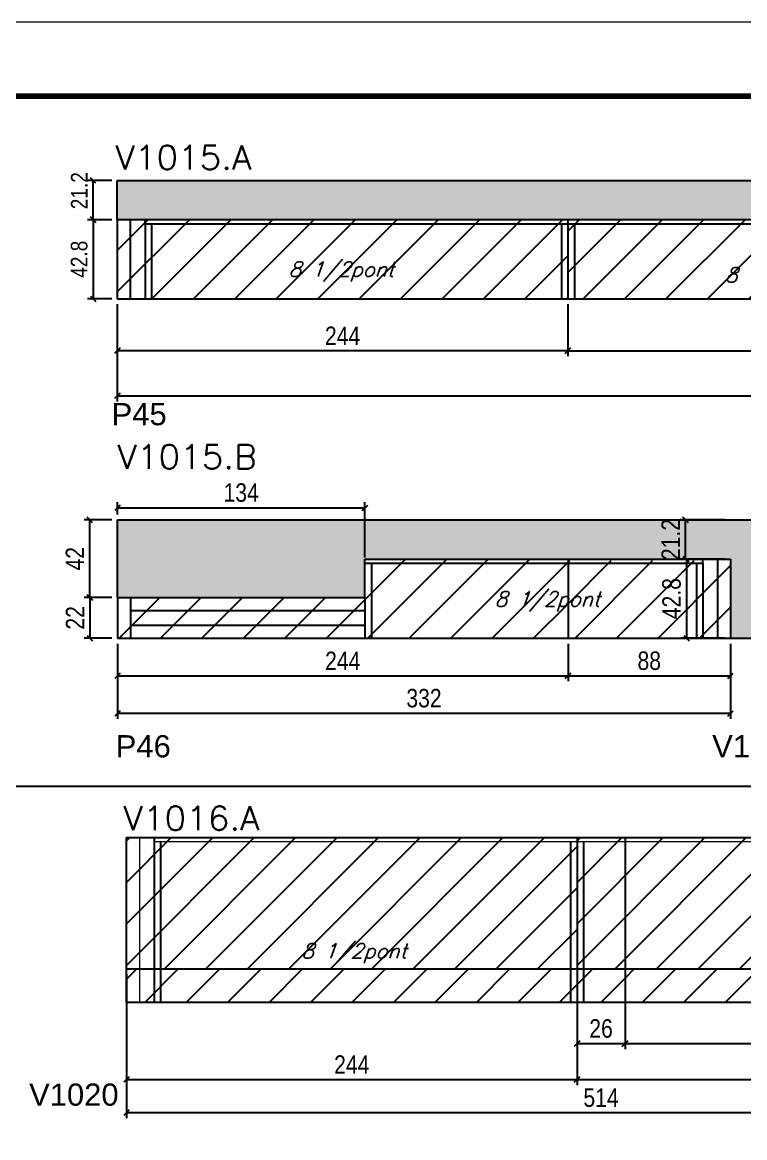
# Model space of a CAD drawing. Extents: x -20960 to -5926, y -2106 to 21915.
# Drawn here: x -6915 to -6524, y 16717 to 17321 of the extents above; entities that cross this region are included whole.
import ezdxf

# ---------------------------------------------------------------- set-up
doc = ezdxf.new("R2010")
doc.units = 0
doc.linetypes.add('DASHED', pattern=[0.75, 0.5, -0.25])
for name, color, linetype in [('5', 5, 'Continuous'), ('COTA', 241, 'Continuous'), ('Painéis', 200, 'Continuous'), ('Reaproveitamento', 251, 'Continuous'), ('SARR_2.2x7', 40, 'Continuous'), ('SARR_3.5x7', 81, 'Continuous'), ('texto', 7, 'Continuous')]:
    doc.layers.add(name, color=color, linetype=linetype)
for name, color, linetype, lineweight in [('Folhas', 255, 'Continuous', 9), ('Sarr 2.2x7', 40, 'Continuous', 9), ('SARRAFO DE PRESSAO', 251, 'DASHED', 9), ('Texto Seção', 7, 'Continuous', 15)]:
    doc.layers.add(name, color=color, linetype=linetype, lineweight=lineweight)
doc.styles.add('COTA TECNICA', font='techl___.ttf', dxfattribs={"height": 10})
doc.styles.add('COTA TECNICA-50', font='techl___.ttf', dxfattribs={"height": 9})
doc.styles.add('REGUA-120', font='ROMANS.shx', dxfattribs={"height": 15})
doc.styles.add('Romans', font='romans.shx')
doc.styles.get("Standard").update_dxf_attribs({"font": 'arial.ttf'})
doc.dimstyles.new('COTA PAINEL-50', dxfattribs={"dimtxt": 9, "dimasz": 3, "dimexe": 3, "dimexo": 3, "dimgap": 3, "dimtad": 1, "dimdec": 1, "dimzin": 12, "dimdsep": 46, "dimtxsty": 'COTA TECNICA-50', "dimblk1": 'OBLIQUE', "dimblk2": 'OBLIQUE', "dimsah": 1, "dimcen": 0.9, "dimclrd": 4, "dimclre": 4, "dimclrt": 240, "dimadec": 1, "dimazin": 3, "dimtfac": 1, "dimtdec": 1, "dimtmove": 0, "dimatfit": 3, "dimfxl": 1, "dimtolj": 1, "dimtzin": 12, "dimarcsym": 0})
doc.dimstyles.new('PAINEL', dxfattribs={"dimtxt": 10, "dimasz": 3, "dimexe": 3, "dimexo": 3, "dimgap": 3, "dimtad": 1, "dimdec": 1, "dimzin": 12, "dimdsep": 46, "dimtxsty": 'COTA TECNICA', "dimblk1": 'OBLIQUE', "dimblk2": 'OBLIQUE', "dimsah": 1, "dimcen": 0.9, "dimclrd": 4, "dimclre": 4, "dimclrt": 240, "dimadec": 1, "dimazin": 3, "dimtfac": 1, "dimtdec": 1, "dimtmove": 0, "dimatfit": 3, "dimfxl": 1, "dimtolj": 1, "dimtzin": 12, "dimarcsym": 0})
pattern_1 = [(45, (-136023.737, -15478.209), (-11.2253202, 11.2253202), [])]
pattern_2 = [(45, (3170, 1148.575), (-11.22532, 11.22532), [])]

# ---------------------------------------------------------------- blocks, each defined once
blk = doc.blocks.new('9999999999')
at = {"layer": 'Folhas'}
blk.add_lwpolyline([(98138.98, 34190.21), (99623.98, 34190.21), (99623.98, 35240.21), (98138.98, 35240.21)], close=True, dxfattribs=at)
at = {"layer": 'Folhas', "color": 30, "const_width": 3}
blk.add_lwpolyline([(98213.98, 34230.21), (99583.98, 34230.21), (99583.98, 35200.21), (98213.98, 35200.21)], close=True, dxfattribs=at)
blk = doc.blocks.new('_Oblique')
at = {"color": 0, "linetype": 'ByBlock', "lineweight": -2}
blk.add_line((-0.5, -0.5), (0.5, 0.5), dxfattribs=at)
blk = doc.blocks.new('*D7020')
at = {"layer": 'COTA', "color": 4, "linetype": 'ByBlock', "lineweight": -2, "transparency": 16777216}
for p, q in [((-6863.78, 17168.47), (-6863.78, 17140.37)), ((-6619.78, 17168.47), (-6619.78, 17140.37)), ((-6619.78, 17143.37), (-6863.78, 17143.37))]:
    blk.add_line(p, q, dxfattribs=at)
at = {"layer": 'Defpoints', "color": 0, "linetype": 'ByBlock', "transparency": 16777216}
for p in [(-6863.78, 17171.47), (-6619.78, 17171.47), (-6863.78, 17143.37)]:
    blk.add_point(p, dxfattribs=at)
at = {"layer": 'COTA', "color": 4, "linetype": 'ByBlock', "lineweight": -2, "transparency": 16777216, "xscale": 3, "yscale": 3, "zscale": 3, "rotation": 180}
blk.add_blockref('_Oblique', (-6863.78, 17143.37), dxfattribs=at)
at = {"layer": 'COTA', "color": 4, "linetype": 'ByBlock', "lineweight": -2, "transparency": 16777216, "xscale": 3, "yscale": 3, "zscale": 3}
blk.add_blockref('_Oblique', (-6619.78, 17143.37), dxfattribs=at)
at = {"layer": 'COTA', "color": 240, "linetype": 'ByBlock', "transparency": 16777216, "insert": (-6741.78, 17151.44), "char_height": 10, "attachment_point": 5, "style": 'COTA TECNICA'}
blk.add_mtext('\\A1;244', dxfattribs=at)
blk = doc.blocks.new('*D7021')
at = {"layer": 'COTA', "color": 4, "linetype": 'ByBlock', "lineweight": -2, "transparency": 16777216}
for p, q in [((-6619.78, 17168.47), (-6619.78, 17140.37)), ((-6375.78, 17168.47), (-6375.78, 17140.37)), ((-6619.78, 17143.37), (-6375.78, 17143.37))]:
    blk.add_line(p, q, dxfattribs=at)
at = {"layer": 'Defpoints', "color": 0, "linetype": 'ByBlock', "transparency": 16777216}
for p in [(-6619.78, 17171.47), (-6375.78, 17171.47), (-6375.78, 17143.37)]:
    blk.add_point(p, dxfattribs=at)
at = {"layer": 'COTA', "color": 4, "linetype": 'ByBlock', "lineweight": -2, "transparency": 16777216, "xscale": 3, "yscale": 3, "zscale": 3, "rotation": 180}
blk.add_blockref('_Oblique', (-6619.78, 17143.37), dxfattribs=at)
at = {"layer": 'COTA', "color": 4, "linetype": 'ByBlock', "lineweight": -2, "transparency": 16777216, "xscale": 3, "yscale": 3, "zscale": 3}
blk.add_blockref('_Oblique', (-6375.78, 17143.37), dxfattribs=at)
at = {"layer": 'COTA', "color": 240, "linetype": 'ByBlock', "transparency": 16777216, "insert": (-6497.78, 17151.44), "char_height": 10, "attachment_point": 5, "style": 'COTA TECNICA'}
blk.add_mtext('\\A1;244', dxfattribs=at)
blk = doc.blocks.new('*D7023')
at = {"layer": 'COTA', "color": 4, "linetype": 'ByBlock', "lineweight": -2, "transparency": 16777216}
for p, q in [((-6863.78, 17168.47), (-6863.78, 17115.97)), ((-6094.78, 17168.47), (-6094.78, 17115.97)), ((-6863.78, 17118.97), (-6094.78, 17118.97))]:
    blk.add_line(p, q, dxfattribs=at)
at = {"layer": 'Defpoints', "color": 0, "linetype": 'ByBlock', "transparency": 16777216}
for p in [(-6863.78, 17171.47), (-6094.78, 17171.47), (-6094.78, 17118.97)]:
    blk.add_point(p, dxfattribs=at)
at = {"layer": 'COTA', "color": 4, "linetype": 'ByBlock', "lineweight": -2, "transparency": 16777216, "xscale": 3, "yscale": 3, "zscale": 3, "rotation": 180}
blk.add_blockref('_Oblique', (-6863.78, 17118.97), dxfattribs=at)
at = {"layer": 'COTA', "color": 4, "linetype": 'ByBlock', "lineweight": -2, "transparency": 16777216, "xscale": 3, "yscale": 3, "zscale": 3}
blk.add_blockref('_Oblique', (-6094.78, 17118.97), dxfattribs=at)
at = {"layer": 'COTA', "color": 240, "linetype": 'ByBlock', "transparency": 16777216, "insert": (-6479.28, 17127.1), "char_height": 10, "attachment_point": 5, "style": 'COTA TECNICA'}
blk.add_mtext('\\A1;769', dxfattribs=at)
blk = doc.blocks.new('*D7026')
at = {"layer": 'COTA', "color": 4, "linetype": 'ByBlock', "lineweight": -2, "transparency": 16777216}
for p, q in [((-6866.78, 17214.27), (-6879.84, 17214.27)), ((-6876.84, 17214.27), (-6876.84, 17171.47)), ((-6866.78, 17171.47), (-6879.84, 17171.47))]:
    blk.add_line(p, q, dxfattribs=at)
at = {"layer": 'Defpoints', "color": 0, "linetype": 'ByBlock', "transparency": 16777216}
for p in [(-6863.78, 17214.27), (-6876.84, 17171.47), (-6863.78, 17171.47)]:
    blk.add_point(p, dxfattribs=at)
at = {"layer": 'COTA', "color": 4, "linetype": 'ByBlock', "lineweight": -2, "transparency": 16777216, "xscale": 3, "yscale": 3, "zscale": 3}
for p, rotation in [((-6876.84, 17214.27), 90), ((-6876.84, 17171.47), 270)]:
    blk.add_blockref('_Oblique', p, dxfattribs=dict(at, rotation=rotation))
at = {"layer": 'COTA', "color": 240, "linetype": 'ByBlock', "transparency": 16777216, "insert": (-6884.42, 17192.87), "char_height": 9, "attachment_point": 5, "rotation": 90, "style": 'COTA TECNICA-50'}
blk.add_mtext('\\A1;42.8', dxfattribs=at)
blk = doc.blocks.new('*D7027')
at = {"layer": 'COTA', "color": 4, "linetype": 'ByBlock', "lineweight": -2, "transparency": 16777216}
for p, q in [((-6866.78, 17235.48), (-6879.84, 17235.48)), ((-6876.84, 17214.27), (-6876.84, 17235.48)), ((-6866.78, 17214.27), (-6879.84, 17214.27))]:
    blk.add_line(p, q, dxfattribs=at)
at = {"layer": 'Defpoints', "color": 0, "linetype": 'ByBlock', "transparency": 16777216}
for p in [(-6876.84, 17235.48), (-6863.78, 17235.48), (-6863.78, 17214.27)]:
    blk.add_point(p, dxfattribs=at)
at = {"layer": 'COTA', "color": 4, "linetype": 'ByBlock', "lineweight": -2, "transparency": 16777216, "xscale": 3, "yscale": 3, "zscale": 3}
for p, rotation in [((-6876.84, 17235.48), 90), ((-6876.84, 17214.27), 270)]:
    blk.add_blockref('_Oblique', p, dxfattribs=dict(at, rotation=rotation))
at = {"layer": 'COTA', "color": 240, "linetype": 'ByBlock', "transparency": 16777216, "insert": (-6884.39, 17229.96), "char_height": 9, "attachment_point": 5, "rotation": 90, "style": 'COTA TECNICA-50'}
blk.add_mtext('\\A1;21.2', dxfattribs=at)
blk = doc.blocks.new('*D7004')
at = {"layer": 'COTA', "color": 4, "linetype": 'ByBlock', "lineweight": -2, "transparency": 16777216}
for p, q in [((-6866.7, 17009.79), (-6881.65, 17009.79)), ((-6878.65, 17009.79), (-6878.65, 16987.79)), ((-6866.7, 16987.79), (-6881.65, 16987.79))]:
    blk.add_line(p, q, dxfattribs=at)
at = {"layer": 'Defpoints', "color": 0, "linetype": 'ByBlock', "transparency": 16777216}
for p in [(-6863.7, 17009.79), (-6878.65, 16987.79), (-6863.7, 16987.79)]:
    blk.add_point(p, dxfattribs=at)
at = {"layer": 'COTA', "color": 4, "linetype": 'ByBlock', "lineweight": -2, "transparency": 16777216, "xscale": 3, "yscale": 3, "zscale": 3}
for p, rotation in [((-6878.65, 17009.79), 90), ((-6878.65, 16987.79), 270)]:
    blk.add_blockref('_Oblique', p, dxfattribs=dict(at, rotation=rotation))
at = {"layer": 'COTA', "color": 240, "linetype": 'ByBlock', "transparency": 16777216, "insert": (-6886.65, 16998.79), "char_height": 10, "attachment_point": 5, "rotation": 90, "style": 'COTA TECNICA'}
blk.add_mtext('\\A1;22', dxfattribs=at)
blk = doc.blocks.new('*D7005')
at = {"layer": 'COTA', "color": 4, "linetype": 'ByBlock', "lineweight": -2, "transparency": 16777216}
for p, q in [((-6534.71, 17030.59), (-6558.52, 17030.59)), ((-6555.52, 17030.59), (-6555.52, 16987.79)), ((-6534.71, 16987.79), (-6558.52, 16987.79))]:
    blk.add_line(p, q, dxfattribs=at)
at = {"layer": 'Defpoints', "color": 0, "linetype": 'ByBlock', "transparency": 16777216}
for p in [(-6531.71, 17030.59), (-6555.52, 16987.79), (-6531.71, 16987.79)]:
    blk.add_point(p, dxfattribs=at)
at = {"layer": 'COTA', "color": 4, "linetype": 'ByBlock', "lineweight": -2, "transparency": 16777216, "xscale": 3, "yscale": 3, "zscale": 3}
for p, rotation in [((-6555.52, 17030.59), 90), ((-6555.52, 16987.79), 270)]:
    blk.add_blockref('_Oblique', p, dxfattribs=dict(at, rotation=rotation))
at = {"layer": 'COTA', "color": 240, "linetype": 'ByBlock', "transparency": 16777216, "insert": (-6563.61, 17009.19), "char_height": 10, "attachment_point": 5, "rotation": 90, "style": 'COTA TECNICA'}
blk.add_mtext('\\A1;42.8', dxfattribs=at)
blk = doc.blocks.new('*D7008')
at = {"layer": 'COTA', "color": 4, "linetype": 'ByBlock', "lineweight": -2, "transparency": 16777216}
for p, q in [((-6863.7, 16984.79), (-6863.7, 16944.07)), ((-6531.7, 16984.79), (-6531.7, 16944.07)), ((-6531.7, 16947.07), (-6863.7, 16947.07))]:
    blk.add_line(p, q, dxfattribs=at)
at = {"layer": 'Defpoints', "color": 0, "linetype": 'ByBlock', "transparency": 16777216}
for p in [(-6863.7, 16987.79), (-6531.7, 16987.79), (-6863.7, 16947.07)]:
    blk.add_point(p, dxfattribs=at)
at = {"layer": 'COTA', "color": 4, "linetype": 'ByBlock', "lineweight": -2, "transparency": 16777216, "xscale": 3, "yscale": 3, "zscale": 3, "rotation": 180}
blk.add_blockref('_Oblique', (-6863.7, 16947.07), dxfattribs=at)
at = {"layer": 'COTA', "color": 4, "linetype": 'ByBlock', "lineweight": -2, "transparency": 16777216, "xscale": 3, "yscale": 3, "zscale": 3}
blk.add_blockref('_Oblique', (-6531.7, 16947.07), dxfattribs=at)
at = {"layer": 'COTA', "color": 240, "linetype": 'ByBlock', "transparency": 16777216, "insert": (-6697.7, 16955.29), "char_height": 10, "attachment_point": 5, "style": 'COTA TECNICA'}
blk.add_mtext('\\A1;332', dxfattribs=at)
blk = doc.blocks.new('*D7009')
at = {"layer": 'COTA', "color": 4, "linetype": 'ByBlock', "lineweight": -2, "transparency": 16777216}
for p, q in [((-6863.7, 16984.79), (-6863.7, 16964.45)), ((-6619.7, 16984.79), (-6619.7, 16964.45)), ((-6863.7, 16967.45), (-6619.7, 16967.45))]:
    blk.add_line(p, q, dxfattribs=at)
at = {"layer": 'Defpoints', "color": 0, "linetype": 'ByBlock', "transparency": 16777216}
for p in [(-6863.7, 16987.79), (-6619.7, 16987.79), (-6619.7, 16967.45)]:
    blk.add_point(p, dxfattribs=at)
at = {"layer": 'COTA', "color": 4, "linetype": 'ByBlock', "lineweight": -2, "transparency": 16777216, "xscale": 3, "yscale": 3, "zscale": 3, "rotation": 180}
blk.add_blockref('_Oblique', (-6863.7, 16967.45), dxfattribs=at)
at = {"layer": 'COTA', "color": 4, "linetype": 'ByBlock', "lineweight": -2, "transparency": 16777216, "xscale": 3, "yscale": 3, "zscale": 3}
blk.add_blockref('_Oblique', (-6619.7, 16967.45), dxfattribs=at)
at = {"layer": 'COTA', "color": 240, "linetype": 'ByBlock', "transparency": 16777216, "insert": (-6741.7, 16975.52), "char_height": 10, "attachment_point": 5, "style": 'COTA TECNICA'}
blk.add_mtext('\\A1;244', dxfattribs=at)
blk = doc.blocks.new('*D7010')
at = {"layer": 'COTA', "color": 4, "linetype": 'ByBlock', "lineweight": -2, "transparency": 16777216}
for p, q in [((-6619.7, 16984.79), (-6619.7, 16964.45)), ((-6531.71, 16984.79), (-6531.71, 16964.45)), ((-6619.7, 16967.45), (-6531.71, 16967.45))]:
    blk.add_line(p, q, dxfattribs=at)
at = {"layer": 'Defpoints', "color": 0, "linetype": 'ByBlock', "transparency": 16777216}
for p in [(-6619.7, 16987.79), (-6531.71, 16987.79), (-6531.71, 16967.45)]:
    blk.add_point(p, dxfattribs=at)
at = {"layer": 'COTA', "color": 4, "linetype": 'ByBlock', "lineweight": -2, "transparency": 16777216, "xscale": 3, "yscale": 3, "zscale": 3, "rotation": 180}
blk.add_blockref('_Oblique', (-6619.7, 16967.45), dxfattribs=at)
at = {"layer": 'COTA', "color": 4, "linetype": 'ByBlock', "lineweight": -2, "transparency": 16777216, "xscale": 3, "yscale": 3, "zscale": 3}
blk.add_blockref('_Oblique', (-6531.71, 16967.45), dxfattribs=at)
at = {"layer": 'COTA', "color": 240, "linetype": 'ByBlock', "transparency": 16777216, "insert": (-6575.71, 16975.54), "char_height": 10, "attachment_point": 5, "style": 'COTA TECNICA'}
blk.add_mtext('\\A1;88', dxfattribs=at)
blk = doc.blocks.new('*D7012')
at = {"layer": 'COTA', "color": 4, "linetype": 'ByBlock', "lineweight": -2, "transparency": 16777216}
for p, q in [((-6863.7, 17054.79), (-6863.7, 17061.32)), ((-6863.7, 17058.32), (-6729.7, 17058.32)), ((-6729.7, 17031.39), (-6729.7, 17061.32))]:
    blk.add_line(p, q, dxfattribs=at)
at = {"layer": 'Defpoints', "color": 0, "linetype": 'ByBlock', "transparency": 16777216}
for p in [(-6729.7, 17058.32), (-6863.7, 17051.79), (-6729.7, 17028.39)]:
    blk.add_point(p, dxfattribs=at)
at = {"layer": 'COTA', "color": 4, "linetype": 'ByBlock', "lineweight": -2, "transparency": 16777216, "xscale": 3, "yscale": 3, "zscale": 3, "rotation": 180}
blk.add_blockref('_Oblique', (-6863.7, 17058.32), dxfattribs=at)
at = {"layer": 'COTA', "color": 4, "linetype": 'ByBlock', "lineweight": -2, "transparency": 16777216, "xscale": 3, "yscale": 3, "zscale": 3}
blk.add_blockref('_Oblique', (-6729.7, 17058.32), dxfattribs=at)
at = {"layer": 'COTA', "color": 240, "linetype": 'ByBlock', "transparency": 16777216, "insert": (-6796.7, 17066.54), "char_height": 10, "attachment_point": 5, "style": 'COTA TECNICA'}
blk.add_mtext('\\A1;134', dxfattribs=at)
blk = doc.blocks.new('*D7013')
at = {"layer": 'COTA', "color": 4, "linetype": 'ByBlock', "lineweight": -2, "transparency": 16777216}
for p, q in [((-6866.7, 17051.79), (-6881.65, 17051.79)), ((-6878.65, 17009.79), (-6878.65, 17051.79)), ((-6866.7, 17009.79), (-6881.65, 17009.79))]:
    blk.add_line(p, q, dxfattribs=at)
at = {"layer": 'Defpoints', "color": 0, "linetype": 'ByBlock', "transparency": 16777216}
for p in [(-6878.65, 17051.79), (-6863.7, 17051.79), (-6863.7, 17009.79)]:
    blk.add_point(p, dxfattribs=at)
at = {"layer": 'COTA', "color": 4, "linetype": 'ByBlock', "lineweight": -2, "transparency": 16777216, "xscale": 3, "yscale": 3, "zscale": 3}
for p, rotation in [((-6878.65, 17051.79), 90), ((-6878.65, 17009.79), 270)]:
    blk.add_blockref('_Oblique', p, dxfattribs=dict(at, rotation=rotation))
at = {"layer": 'COTA', "color": 240, "linetype": 'ByBlock', "transparency": 16777216, "insert": (-6886.73, 17030.79), "char_height": 10, "attachment_point": 5, "rotation": 90, "style": 'COTA TECNICA'}
blk.add_mtext('\\A1;42', dxfattribs=at)
blk = doc.blocks.new('*D7014')
at = {"layer": 'COTA', "color": 4, "linetype": 'ByBlock', "lineweight": -2, "transparency": 16777216}
for p, q in [((-6534.71, 17051.79), (-6559.05, 17051.79)), ((-6556.05, 17030.59), (-6556.05, 17051.79)), ((-6534.71, 17030.59), (-6559.05, 17030.59))]:
    blk.add_line(p, q, dxfattribs=at)
at = {"layer": 'Defpoints', "color": 0, "linetype": 'ByBlock', "transparency": 16777216}
for p in [(-6556.05, 17051.79), (-6531.71, 17051.79), (-6531.71, 17030.59)]:
    blk.add_point(p, dxfattribs=at)
at = {"layer": 'COTA', "color": 4, "linetype": 'ByBlock', "lineweight": -2, "transparency": 16777216, "xscale": 3, "yscale": 3, "zscale": 3}
for p, rotation in [((-6556.05, 17051.79), 90), ((-6556.05, 17030.59), 270)]:
    blk.add_blockref('_Oblique', p, dxfattribs=dict(at, rotation=rotation))
at = {"layer": 'COTA', "color": 240, "linetype": 'ByBlock', "transparency": 16777216, "insert": (-6564.11, 17041.19), "char_height": 10, "attachment_point": 5, "rotation": 90, "style": 'COTA TECNICA'}
blk.add_mtext('\\A1;21.2', dxfattribs=at)
blk = doc.blocks.new('*D6985')
at = {"layer": 'COTA', "color": 4, "lineweight": -2, "ltscale": 25, "transparency": 16777216}
for p, q in [((-6858.82, 16805.89), (-6858.82, 16745.97)), ((-6614.82, 16794.89), (-6614.82, 16745.97)), ((-6858.82, 16748.97), (-6614.82, 16748.97))]:
    blk.add_line(p, q, dxfattribs=at)
at = {"layer": 'Defpoints', "color": 0, "ltscale": 25, "transparency": 16777216}
for p in [(-6858.82, 16808.89), (-6614.82, 16797.89), (-6614.82, 16748.97)]:
    blk.add_point(p, dxfattribs=at)
at = {"layer": 'COTA', "color": 4, "lineweight": -2, "ltscale": 25, "transparency": 16777216, "xscale": 3, "yscale": 3, "zscale": 3, "rotation": 180}
blk.add_blockref('_Oblique', (-6858.82, 16748.97), dxfattribs=at)
at = {"layer": 'COTA', "color": 4, "lineweight": -2, "ltscale": 25, "transparency": 16777216, "xscale": 3, "yscale": 3, "zscale": 3}
blk.add_blockref('_Oblique', (-6614.82, 16748.97), dxfattribs=at)
at = {"layer": 'COTA', "color": 240, "ltscale": 25, "transparency": 16777216, "insert": (-6736.82, 16757.04), "char_height": 10, "attachment_point": 5, "style": 'COTA TECNICA'}
blk.add_mtext('\\A1;244', dxfattribs=at)
blk = doc.blocks.new('*D6986')
at = {"layer": 'COTA', "color": 4, "lineweight": -2, "ltscale": 25, "transparency": 16777216}
for p, q in [((-6344.82, 16805.89), (-6344.82, 16745.97)), ((-6614.82, 16794.89), (-6614.82, 16745.97)), ((-6614.82, 16748.97), (-6344.82, 16748.97))]:
    blk.add_line(p, q, dxfattribs=at)
at = {"layer": 'Defpoints', "color": 0, "ltscale": 25, "transparency": 16777216}
for p in [(-6344.82, 16808.89), (-6614.82, 16797.89), (-6344.82, 16748.97)]:
    blk.add_point(p, dxfattribs=at)
at = {"layer": 'COTA', "color": 4, "lineweight": -2, "ltscale": 25, "transparency": 16777216, "xscale": 3, "yscale": 3, "zscale": 3, "rotation": 180}
blk.add_blockref('_Oblique', (-6614.82, 16748.97), dxfattribs=at)
at = {"layer": 'COTA', "color": 4, "lineweight": -2, "ltscale": 25, "transparency": 16777216, "xscale": 3, "yscale": 3, "zscale": 3}
blk.add_blockref('_Oblique', (-6344.82, 16748.97), dxfattribs=at)
at = {"layer": 'COTA', "color": 240, "ltscale": 25, "transparency": 16777216, "insert": (-6479.82, 16757.07), "char_height": 10, "attachment_point": 5, "style": 'COTA TECNICA'}
blk.add_mtext('\\A1;270', dxfattribs=at)
blk = doc.blocks.new('*D6971')
at = {"layer": 'COTA', "color": 4, "lineweight": -2, "ltscale": 25, "transparency": 16777216}
for p, q in [((-6858.82, 16805.89), (-6858.82, 16727.98)), ((-6344.82, 16805.89), (-6344.82, 16727.98)), ((-6344.82, 16730.98), (-6858.82, 16730.98))]:
    blk.add_line(p, q, dxfattribs=at)
at = {"layer": 'Defpoints', "color": 0, "ltscale": 25, "transparency": 16777216}
for p in [(-6858.82, 16808.89), (-6344.82, 16808.89), (-6858.82, 16730.98)]:
    blk.add_point(p, dxfattribs=at)
at = {"layer": 'COTA', "color": 4, "lineweight": -2, "ltscale": 25, "transparency": 16777216, "xscale": 3, "yscale": 3, "zscale": 3, "rotation": 180}
blk.add_blockref('_Oblique', (-6858.82, 16730.98), dxfattribs=at)
at = {"layer": 'COTA', "color": 4, "lineweight": -2, "ltscale": 25, "transparency": 16777216, "xscale": 3, "yscale": 3, "zscale": 3}
blk.add_blockref('_Oblique', (-6344.82, 16730.98), dxfattribs=at)
at = {"layer": 'COTA', "color": 240, "ltscale": 25, "transparency": 16777216, "insert": (-6601.82, 16739.09), "char_height": 10, "attachment_point": 5, "style": 'COTA TECNICA'}
blk.add_mtext('\\A1;514', dxfattribs=at)
blk = doc.blocks.new('*D6972')
at = {"layer": 'COTA', "color": 4, "lineweight": -2, "ltscale": 25, "transparency": 16777216}
for p, q in [((-6588.82, 16805.89), (-6588.82, 16765.42)), ((-6614.82, 16794.89), (-6614.82, 16765.42)), ((-6614.82, 16768.42), (-6588.82, 16768.42))]:
    blk.add_line(p, q, dxfattribs=at)
at = {"layer": 'Defpoints', "color": 0, "ltscale": 25, "transparency": 16777216}
for p in [(-6588.82, 16808.89), (-6614.82, 16797.89), (-6588.82, 16768.42)]:
    blk.add_point(p, dxfattribs=at)
at = {"layer": 'COTA', "color": 4, "lineweight": -2, "ltscale": 25, "transparency": 16777216, "xscale": 3, "yscale": 3, "zscale": 3, "rotation": 180}
blk.add_blockref('_Oblique', (-6614.82, 16768.42), dxfattribs=at)
at = {"layer": 'COTA', "color": 4, "lineweight": -2, "ltscale": 25, "transparency": 16777216, "xscale": 3, "yscale": 3, "zscale": 3}
blk.add_blockref('_Oblique', (-6588.82, 16768.42), dxfattribs=at)
at = {"layer": 'COTA', "color": 240, "ltscale": 25, "transparency": 16777216, "insert": (-6601.82, 16776.52), "char_height": 10, "attachment_point": 5, "style": 'COTA TECNICA'}
blk.add_mtext('\\A1;26', dxfattribs=at)
blk = doc.blocks.new('*D6973')
at = {"layer": 'COTA', "color": 4, "lineweight": -2, "ltscale": 25, "transparency": 16777216}
for p, q in [((-6588.82, 16805.89), (-6588.82, 16765.42)), ((-6344.82, 16805.89), (-6344.82, 16765.42)), ((-6588.82, 16768.42), (-6344.82, 16768.42))]:
    blk.add_line(p, q, dxfattribs=at)
at = {"layer": 'Defpoints', "color": 0, "ltscale": 25, "transparency": 16777216}
for p in [(-6588.82, 16808.89), (-6344.82, 16808.89), (-6344.82, 16768.42)]:
    blk.add_point(p, dxfattribs=at)
at = {"layer": 'COTA', "color": 4, "lineweight": -2, "ltscale": 25, "transparency": 16777216, "xscale": 3, "yscale": 3, "zscale": 3, "rotation": 180}
blk.add_blockref('_Oblique', (-6588.82, 16768.42), dxfattribs=at)
at = {"layer": 'COTA', "color": 4, "lineweight": -2, "ltscale": 25, "transparency": 16777216, "xscale": 3, "yscale": 3, "zscale": 3}
blk.add_blockref('_Oblique', (-6344.82, 16768.42), dxfattribs=at)
at = {"layer": 'COTA', "color": 240, "ltscale": 25, "transparency": 16777216, "insert": (-6466.82, 16776.49), "char_height": 10, "attachment_point": 5, "style": 'COTA TECNICA'}
blk.add_mtext('\\A1;244', dxfattribs=at)

msp = doc.modelspace()

# ---------------------------------------------------------------- hatches: boundary and pattern name
at = {"layer": 'COTA', "linetype": 'ByBlock'}
h = msp.add_hatch(dxfattribs=at)
h.set_pattern_fill('AR-CONC', color=256, scale=0.03)
h.set_pattern_definition([(50, (-146044.389, -14489.2906), (5.46554007, -0.47817257), [0.5715, -6.2865]), (355, (-146044.389, -14489.2906), (-1.05730264, 5.73170536), [0.4572, -5.02921753]), (100.4514447, (-146043.9336, -14489.3304), (4.40823741, 5.25353256), [0.48570026, -5.34270734]), (46.1842, (-146044.389, -14487.7666), (8.13237123, -1.26126984), [0.85725, -9.42975]), (96.6355576, (-146043.711, -14487.872), (7.122124, 7.42278374), [0.7285507, -8.01406824]), (351.184151, (-146044.389, -14487.7666), (7.122124, 7.42278374), [0.685799, -7.54379196]), (21, (-146043.627, -14488.1476), (4.54843174, -3.06795595), [0.5715, -6.2865]), (326, (-146043.627, -14488.1476), (1.85406085, 5.52563898), [0.4572, -5.0292]), (71.451445, (-146043.248, -14488.403), (6.40249258, 2.45768307), [0.48570026, -5.34269813]), (37.5, (-146044.389, -14489.2906), (0.092658098, 2.536651166), [0, -4.96824, 0, -5.1054, 0, -5.04825]), (7.5, (-146044.389, -14489.2906), (2.004589875, 3.005417245), [0, -2.91084, 0, -4.85394, 0, -1.92405]), (327.5, (-146046.0883, -14489.2906), (4.067717855, -0.17186232), [0, -1.905, 0, -5.9436, 0, -7.8867]), (317.5, (-146046.8503, -14489.2906), (4.44387544, 0.76279473), [0, -2.4765, 0, -3.94716, 0, -5.6007])])
h.paths.add_polyline_path([(-6094.77, 17235.47), (-6863.78, 17235.48), (-6863.78, 17214.27), (-6268.78, 17214.27), (-6268.78, 17212.07), (-6268.78, 17212.07), (-6268.78, 17193.47), (-6094.78, 17193.47)])
h.paths.add_polyline_path([(-6276.8, 17188.83), (-6276.8, 17219.37), (-6295.33, 17219.37), (-6295.33, 17188.83)], flags=9)
h = msp.add_hatch(dxfattribs=at)
h.set_pattern_fill('AR-CONC', color=256, scale=0.03)
h.set_pattern_definition([(50, (-136023.737, -15477.409), (5.46554007, -0.47817257), [0.5715, -6.2865]), (355, (-136023.737, -15477.409), (-1.05730264, 5.73170536), [0.4572, -5.02921753]), (100.4514447, (-136023.2817, -15477.449), (4.40823741, 5.25353256), [0.48570026, -5.34270734]), (46.1842, (-136023.737, -15475.885), (8.13237123, -1.26126984), [0.85725, -9.42975]), (96.6355576, (-136023.0595, -15475.99), (7.122124, 7.42278374), [0.7285507, -8.01406824]), (351.184151, (-136023.737, -15475.885), (7.122124, 7.42278374), [0.685799, -7.54379196]), (21, (-136022.975, -15476.266), (4.54843174, -3.06795595), [0.5715, -6.2865]), (326, (-136022.975, -15476.266), (1.85406085, 5.52563898), [0.4572, -5.0292]), (71.451445, (-136022.596, -15476.5217), (6.40249258, 2.45768307), [0.48570026, -5.34269813]), (37.5, (-136023.7372, -15477.409), (0.092658098, 2.536651166), [0, -4.96824, 0, -5.1054, 0, -5.04825]), (7.5, (-136023.7372, -15477.409), (2.004589875, 3.005417245), [0, -2.91084, 0, -4.85394, 0, -1.92405]), (327.5, (-136025.4364, -15477.409), (4.067717855, -0.17186232), [0, -1.905, 0, -5.9436, 0, -7.8867]), (317.5, (-136026.1984, -15477.409), (4.44387544, 0.76279473), [0, -2.4765, 0, -3.94716, 0, -5.6007])])
h.paths.add_polyline_path([(-6863.7, 17051.79), (-6863.7, 17009.79), (-6729.7, 17009.79), (-6729.7, 17030.59), (-6531.71, 17030.59), (-6531.71, 16987.79), (-6512.7, 16987.79), (-6512.7, 17051.79)])
at = {"layer": 'Reaproveitamento', "linetype": 'ByBlock'}
h = msp.add_hatch(dxfattribs=at)
h.set_pattern_fill('ANSI31', color=256, scale=5)
h.set_pattern_definition([(45, (-146044.389, -14489.29), (-11.2253202, 11.2253202), [])])
h.paths.add_polyline_path([(-6619.78, 17171.47), (-6619.78, 17214.27), (-6863.78, 17214.27), (-6863.78, 17214.27), (-6863.78, 17171.47)])
h = msp.add_hatch(dxfattribs=at)
h.set_pattern_fill('ANSI31', color=256, scale=5)
h.set_pattern_definition([(45, (-147629.389, -14489.29), (-11.2253202, 11.2253202), [])])
h.paths.add_polyline_path([(-6375.78, 17214.27), (-6619.78, 17214.27), (-6619.78, 17171.47), (-6375.78, 17171.47)])
h.paths.add_polyline_path([(-6542.55, 17175.16), (-6474.93, 17175.16), (-6469.43, 17191.14), (-6537.05, 17191.14)], flags=24)
h = msp.add_hatch(dxfattribs=at)
h.set_pattern_fill('ANSI31', color=256, scale=5)
h.set_pattern_definition(pattern_1)
h.paths.add_polyline_path([(-6729.7, 17030.59), (-6729.7, 17009.79), (-6863.7, 17009.79), (-6863.7, 16987.79), (-6619.7, 16987.79), (-6619.7, 17030.59)])
h.paths.add_polyline_path([(-6667.25, 16999.67), (-6599.63, 16999.67), (-6594.13, 17015.64), (-6661.75, 17015.64)], flags=9)
h = msp.add_hatch(dxfattribs=at)
h.set_pattern_fill('ANSI31', color=256, scale=5)
h.set_pattern_definition(pattern_1)
h.paths.add_polyline_path([(-6531.71, 17029.79), (-6619.7, 17029.79), (-6619.7, 16987.79), (-6531.71, 16987.79)])
h.paths.add_polyline_path([(-6553.74, 16998.41), (-6553.74, 17019.99), (-6574.32, 17019.99), (-6574.32, 16998.41)], flags=24)
at = {"layer": 'Reaproveitamento', "ltscale": 25}
h = msp.add_hatch(dxfattribs=at)
h.set_pattern_fill('ANSI31', color=256, scale=5)
h.set_pattern_definition([(45, (-146478.37, -10241.306), (-11.2253202, 11.2253202), [])])
h.paths.add_polyline_path([(-6858.82, 16879.89), (-6858.82, 16808.89), (-6614.82, 16808.89), (-6614.82, 16879.89)])
h = msp.add_hatch(dxfattribs=at)
h.set_pattern_fill('ANSI31', color=256, scale=5)
h.set_pattern_definition([(45, (-146234.37, -10241.306), (-11.2253202, 11.2253202), [])])
h.paths.add_polyline_path([(-6614.82, 16879.89), (-6614.82, 16808.89), (-6344.82, 16808.89), (-6344.82, 16879.89)])
at = {"layer": 'Reaproveitamento', "transparency": 33554684}
h = msp.add_hatch(dxfattribs=at)
h.set_pattern_fill('ANSI31', color=256, scale=5)
h.set_pattern_definition(pattern_2)
h.paths.add_polyline_path([(-6614.82, 16790.89), (-6614.82, 16808.89), (-6858.82, 16808.89), (-6858.82, 16790.89)])
h = msp.add_hatch(dxfattribs=at)
h.set_pattern_fill('ANSI31', color=256, scale=5)
h.set_pattern_definition(pattern_2)
h.paths.add_polyline_path([(-6588.82, 16808.89), (-6614.82, 16808.89), (-6614.82, 16790.89), (-6588.82, 16790.89)])
h = msp.add_hatch(dxfattribs=at)
h.set_pattern_fill('ANSI31', color=256, scale=5)
h.set_pattern_definition(pattern_2)
h.paths.add_polyline_path([(-6588.82, 16790.89), (-6344.82, 16790.89), (-6344.82, 16808.89), (-6588.82, 16808.89)])

# ---------------------------------------------------------------- linework, layer by layer
at = {"layer": 'COTA', "linetype": 'ByBlock'}
for p, q in [((-6863.78, 17235.48), (-6094.77, 17235.47)), ((-6863.78, 17214.27), (-6863.78, 17235.48)), ((-6863.7, 17009.79), (-6863.7, 17051.79)), ((-6863.7, 17051.79), (-6512.7, 17051.79)), ((-6531.7, 16987.79), (-6512.7, 16987.79)), ((-5993.5, 16907.49), (-7363.5, 16907.49))]:
    msp.add_line(p, q, dxfattribs=at)
at = {"layer": 'Painéis', "linetype": 'ByBlock'}
for p, q in [((-6268.78, 17214.27), (-6863.78, 17214.27)), ((-6863.78, 17214.27), (-6863.78, 17171.47)), ((-6619.78, 17214.27), (-6619.78, 17171.47)), ((-6863.78, 17171.47), (-6094.78, 17171.47)), ((-6729.7, 17030.59), (-6531.7, 17030.59)), ((-6729.7, 17009.79), (-6729.7, 17030.59)), ((-6619.7, 17030.59), (-6619.7, 16987.79)), ((-6531.71, 17030.59), (-6531.71, 16987.79)), ((-6863.7, 17009.79), (-6729.7, 17009.79)), ((-6863.7, 17009.79), (-6863.7, 16987.79)), ((-6863.7, 16987.79), (-6531.7, 16987.79))]:
    msp.add_line(p, q, dxfattribs=at)
at = {"layer": 'Painéis'}
for p, q in [((-6858.82, 16879.89), (-6344.82, 16879.89)), ((-6858.82, 16790.89), (-6858.82, 16879.89)), ((-6858.82, 16808.89), (-6344.82, 16808.89)), ((-6858.82, 16790.89), (-6344.82, 16790.89))]:
    msp.add_line(p, q, dxfattribs=at)
at = {"layer": 'Painéis', "ltscale": 25}
for p, q in [((-6614.82, 16879.89), (-6614.82, 16790.89)), ((-6588.82, 16879.89), (-6588.82, 16790.89)), ((-6858.82, 16808.89), (-6858.82, 16808.89))]:
    msp.add_line(p, q, dxfattribs=at)
at = {"layer": 'Sarr 2.2x7'}
for p, q in [((-6851.82, 16879.89), (-6851.82, 16808.89)), ((-6843.82, 16877.69), (-6359.82, 16877.69)), ((-6851.82, 16808.89), (-6851.82, 16790.89))]:
    msp.add_line(p, q, dxfattribs=at)
at = {"layer": 'SARR_2.2x7', "linetype": 'Continuous', "ltscale": 50}
for p, q in [((-6856.78, 17214.27), (-6856.78, 17171.47)), ((-6848.78, 17212.07), (-6848.78, 17214.27)), ((-6848.78, 17212.07), (-6619.78, 17212.07)), ((-6619.78, 17212.08), (-6375.78, 17212.07)), ((-6729.7, 17028.39), (-6546.7, 17028.39)), ((-6546.7, 17028.39), (-6546.7, 17030.59)), ((-6538.7, 17030.59), (-6538.7, 16987.79)), ((-6856.7, 17009.79), (-6856.7, 16987.79)), ((-6856.7, 17002.79), (-6729.7, 17002.79)), ((-6856.7, 16994.79), (-6729.7, 16994.79))]:
    msp.add_line(p, q, dxfattribs=at)
at = {"layer": 'SARR_3.5x7'}
for p, q in [((-6848.78, 17212.07), (-6848.78, 17171.47)), ((-6845.28, 17212.07), (-6845.28, 17171.47)), ((-6623.28, 17212.08), (-6623.28, 17171.48)), ((-6616.28, 17212.08), (-6616.28, 17171.48)), ((-6726.2, 17028.39), (-6726.2, 16987.79)), ((-6550.2, 17028.39), (-6550.2, 16987.79)), ((-6546.7, 17028.39), (-6546.7, 16987.79)), ((-6729.7, 17009.79), (-6729.7, 16987.79)), ((-6843.82, 16879.89), (-6843.82, 16790.89)), ((-6840.32, 16877.69), (-6840.32, 16790.89)), ((-6618.32, 16877.69), (-6618.32, 16790.89)), ((-6611.32, 16877.69), (-6611.32, 16790.89)), ((-6614.82, 16808.89), (-6614.82, 16790.89)), ((-6843.82, 16790.89), (-6840.32, 16790.89)), ((-6618.32, 16790.89), (-6614.82, 16790.89)), ((-6614.82, 16790.89), (-6611.32, 16790.89))]:
    msp.add_line(p, q, dxfattribs=at)

# ---------------------------------------------------------------- block references
at = {"layer": 'SARRAFO DE PRESSAO', "color": 6, "linetype": 'ByBlock'}
msp.add_blockref('9999999999', (-105577.48, -17919.11), dxfattribs=at)

# ---------------------------------------------------------------- texts
at = {"layer": '5', "linetype": 'Continuous'}
for s, rotation, p in [('P45', 0.00004, (-6866.87, 17103.04)), ('P46', 359.99996, (-6864.64, 16923.32)), ('V1034', 359.99996, (-6541.64, 16923.32)), ('V1020', 359.99996, (-6911.55, 16734.8))]:
    msp.add_text(s, height=12, rotation=rotation, dxfattribs=at).set_placement(p)
at = {"layer": 'texto', "color": 2, "char_height": 8, "attachment_point": 5, "style": 'Romans'}
for insert in [(-6742.5, 17186.12), (-6506.18, 17183.15), (-6630.88, 17007.66), (-6735.59, 16817.21)]:
    msp.add_mtext('{\\Q19;\\C256;8 1/2pont}', dxfattribs=dict(at, insert=insert))
at = {"layer": 'Texto Seção', "style": 'REGUA-120', "width": 1.05}
for s, p in [('V1015.A', (-6864.82, 17241.45)), ('V1015.B', (-6863.7, 17079.49)), ('V1016.A', (-6860.42, 16883.85))]:
    msp.add_text(s, height=13, dxfattribs=at).set_placement(p)

# ---------------------------------------------------------------- dimensions: what is measured, and where the dimension line sits
at = {"layer": 'COTA', "linetype": 'ByBlock'}
dim = msp.add_linear_dim(base=(-6876.84, 17235.48), p1=(-6863.78, 17214.27), p2=(-6863.78, 17235.48), angle=90, dimstyle='COTA PAINEL-50', override={"dimarcsym": 1}, dxfattribs=at)
dim.commit()
dim.dimension.update_dxf_attribs({"geometry": '*D7027', "text_midpoint": (-6876.84, 17229.96), "dimtype": 160})
dim = msp.add_linear_dim(base=(-6876.84, 17171.47), p1=(-6863.78, 17214.27), p2=(-6863.78, 17171.47), angle=90, dimstyle='COTA PAINEL-50', override={"dimarcsym": 1}, dxfattribs=at)
dim.commit()
dim.dimension.update_dxf_attribs({"geometry": '*D7026', "text_midpoint": (-6884.42, 17192.87)})
for base, p1, p2, picture, middle in [((-6863.78, 17143.37), (-6619.78, 17171.47), (-6863.78, 17171.47), '*D7020', (-6741.78, 17151.44)), ((-6094.78, 17118.97), (-6863.78, 17171.47), (-6094.78, 17171.47), '*D7023', (-6479.28, 17127.1)), ((-6375.78, 17143.37), (-6619.78, 17171.47), (-6375.78, 17171.47), '*D7021', (-6497.78, 17151.44)), ((-6729.7, 17058.32), (-6863.7, 17051.79), (-6729.7, 17028.39), '*D7012', (-6796.7, 17066.54)), ((-6863.7, 16947.07), (-6531.7, 16987.79), (-6863.7, 16987.79), '*D7008', (-6697.7, 16955.29)), ((-6619.7, 16967.45), (-6863.7, 16987.79), (-6619.7, 16987.79), '*D7009', (-6741.7, 16975.52))]:
    dim = msp.add_linear_dim(base=base, p1=p1, p2=p2, dimstyle='PAINEL', dxfattribs=at)
    dim.commit()
    dim.dimension.update_dxf_attribs({"geometry": picture, "text_midpoint": middle})
for base, p1, p2, picture, middle in [((-6878.65, 17051.79), (-6863.7, 17009.79), (-6863.7, 17051.79), '*D7013', (-6886.73, 17030.79)), ((-6555.52, 16987.79), (-6531.71, 17030.59), (-6531.71, 16987.79), '*D7005', (-6563.61, 17009.19)), ((-6878.65, 16987.79), (-6863.7, 17009.79), (-6863.7, 16987.79), '*D7004', (-6886.65, 16998.79))]:
    dim = msp.add_linear_dim(base=base, p1=p1, p2=p2, angle=90, dimstyle='PAINEL', dxfattribs=at)
    dim.commit()
    dim.dimension.update_dxf_attribs({"geometry": picture, "text_midpoint": middle})
dim = msp.add_linear_dim(base=(-6556.05, 17051.79), p1=(-6531.71, 17030.59), p2=(-6531.71, 17051.79), angle=90, dimstyle='PAINEL', dxfattribs=at)
dim.commit()
dim.dimension.update_dxf_attribs({"geometry": '*D7014', "text_midpoint": (-6556.05, 17041.19), "dimtype": 160})
dim = msp.add_linear_dim(base=(-6531.71, 16967.45), p1=(-6619.7, 16987.79), p2=(-6531.71, 16987.79), dimstyle='PAINEL', override={"dimtmove": 1}, dxfattribs=at)
dim.commit()
dim.dimension.update_dxf_attribs({"geometry": '*D7010', "text_midpoint": (-6575.71, 16975.54)})
at = {"layer": 'COTA', "ltscale": 25}
for base, p1, p2, picture, middle in [((-6614.82, 16748.97), (-6858.82, 16808.89), (-6614.82, 16797.89), '*D6985', (-6736.82, 16757.04)), ((-6344.82, 16748.97), (-6614.82, 16797.89), (-6344.82, 16808.89), '*D6986', (-6479.82, 16757.07)), ((-6344.82, 16768.42), (-6588.82, 16808.89), (-6344.82, 16808.89), '*D6973', (-6466.82, 16776.49))]:
    dim = msp.add_linear_dim(base=base, p1=p1, p2=p2, dimstyle='PAINEL', override={"dimtmove": 1}, dxfattribs=at)
    dim.commit()
    dim.dimension.update_dxf_attribs({"geometry": picture, "text_midpoint": middle})
for base, p1, p2, picture, middle in [((-6858.82, 16730.98), (-6344.82, 16808.89), (-6858.82, 16808.89), '*D6971', (-6601.82, 16739.09)), ((-6588.82, 16768.42), (-6614.82, 16797.89), (-6588.82, 16808.89), '*D6972', (-6601.82, 16776.52))]:
    dim = msp.add_linear_dim(base=base, p1=p1, p2=p2, dimstyle='PAINEL', dxfattribs=at)
    dim.commit()
    dim.dimension.update_dxf_attribs({"geometry": picture, "text_midpoint": middle})

doc.saveas('drawing.dxf')
